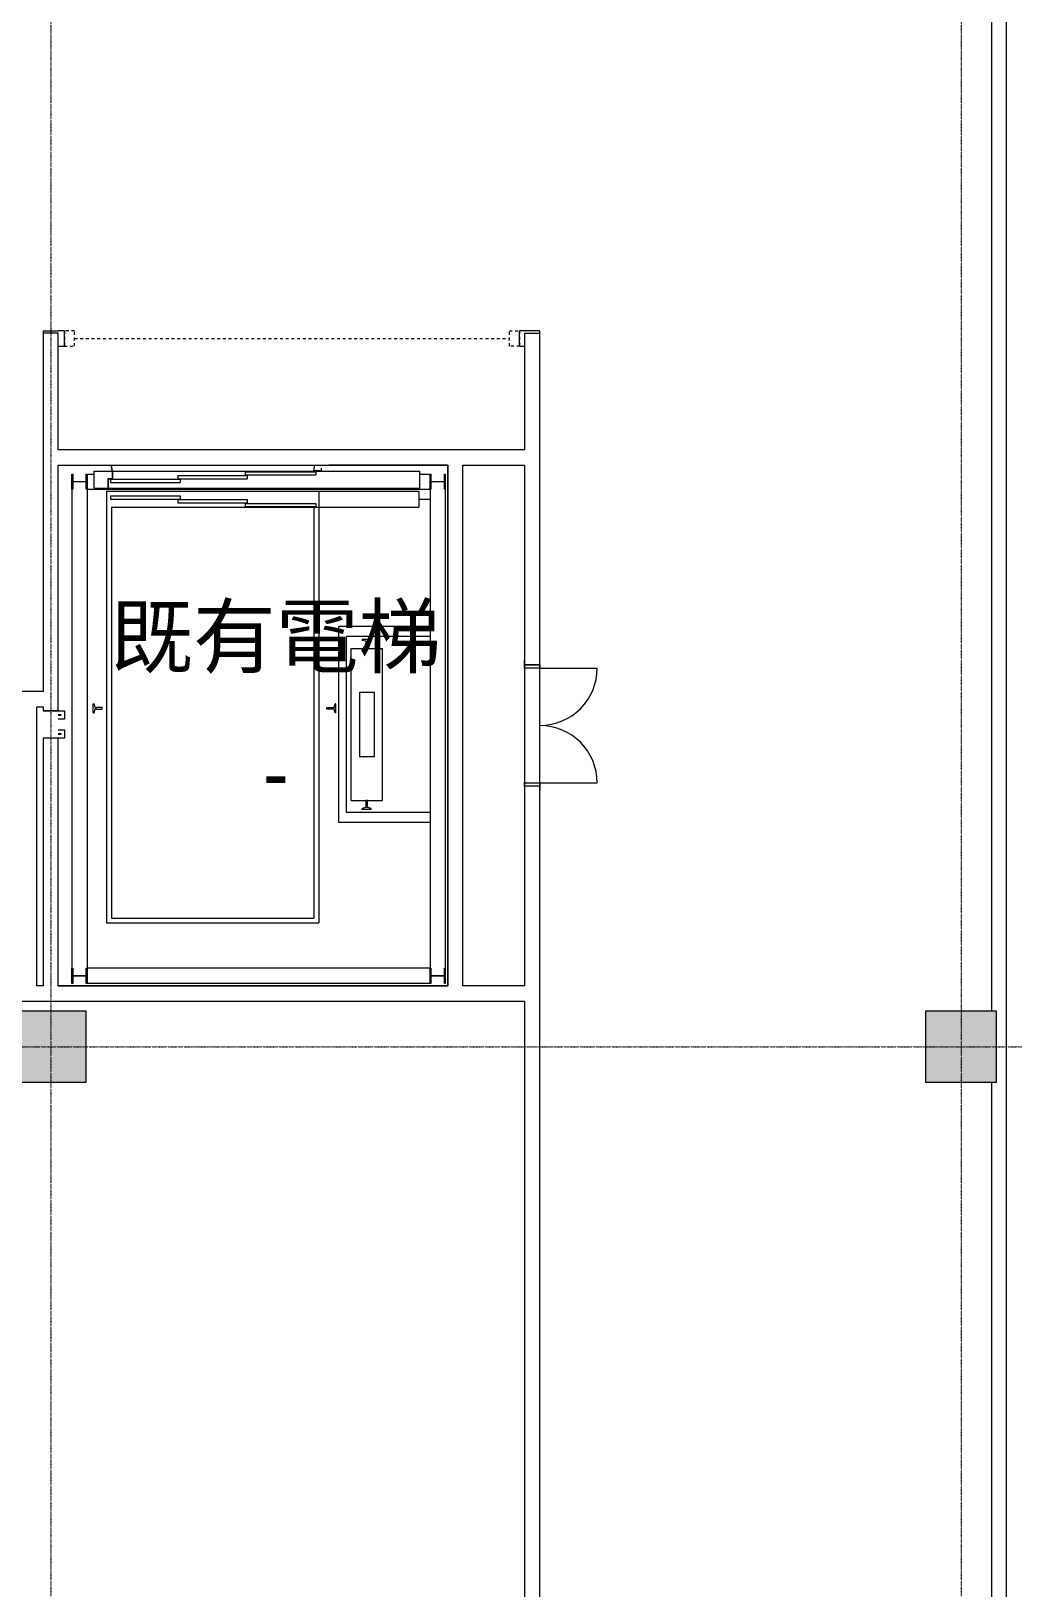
# Model space of a CAD drawing. Extents: x -32000 to 290600, y -29000 to 131250.
# Drawn here: x 8806 to 18512, y 54650 to 70039 of the extents above; entities that cross this region are included whole.
import ezdxf
from ezdxf.enums import TextEntityAlignment as Align

# ---------------------------------------------------------------- set-up
doc = ezdxf.new("R2010")
doc.units = 0
doc.header["$LTSCALE"] = 10
for name, pattern in [('H12PL3$0$JJP_三點線', [0.9, 0.3, -0.15, 0, -0.15, 0, -0.15, 0, -0.15]), ('H12PL3$0$TAI_虛線', [5.644, 2.822, -2.822]), ('XFM7P30ICA$0$H12PL3$0$JJP_三點線', [0.9, 0.3, -0.15, 0, -0.15, 0, -0.15, 0, -0.15])]:
    doc.linetypes.add(name, pattern=pattern)
for name, color, linetype in [('H12PL3$0$A-WALL-IN', 252, 'Continuous'), ('H12PL3$0$A-ZONE', 252, 'Continuous'), ('H12PL3$0$Door', 252, 'Continuous'), ('H12PL3$0$L30_33_ELV', 252, 'Continuous'), ('H12PL3$0$L30_33_SIAGE1', 252, 'Continuous'), ('H12PL3$0$L30_33_SIAGE3', 252, 'Continuous'), ('H12PL3$0$L30_33_STEEL2', 252, 'Continuous'), ('H12PL3$0$L30_33_SUGATA3', 252, 'Continuous'), ('H12PL3$0$S-COL', 252, 'Continuous'), ('H12PL3$0$S-GRID', 252, 'Continuous'), ('XFM7P30ICA$0$H12PL3$0$A-WALL-IN', 252, 'Continuous'), ('XFM7P30ICA$0$H12PL3$0$Hattch', 252, 'Continuous'), ('XFM7P30ICA$0$H12PL3$0$S-COL', 252, 'Continuous'), ('XFM7P30ICA$0$H12PL3$0$S-GRID', 252, 'Continuous')]:
    doc.layers.add(name, color=color, linetype=linetype)
doc.styles.add('H12PL3$0$Standard', font='', dxfattribs={"width": 0.8})
doc.styles.get('H12PL3$0$Standard').set_extended_font_data('Microsoft JhengHei')

# ---------------------------------------------------------------- blocks, each defined once
blk = doc.blocks.new('H12PL3')
at = {"layer": 'H12PL3$0$A-WALL-IN', "lineweight": 0}
for p, q in [((9135, 66925), (9135, 67075)), ((13635, 66925), (13635, 67075)), ((13685, 63775), (13685, 63818)), ((13835, 63775), (13685, 63775)), ((13835, 63775), (13835, 63818)), ((13685, 62575), (13685, 62532)), ((13835, 62575), (13685, 62575)), ((13835, 62575), (13835, 62532))]:
    blk.add_line(p, q, dxfattribs=at)
at = {"layer": 'H12PL3$0$A-WALL-IN', "lineweight": 0, "flags": 128}
for points in [[(18450, 29050), (18450, 85450)], [(18300, 74500), (18300, 60350)], [(8925, 67075), (9075, 67075)], [(8925, 67075), (8925, 63510)], [(9135, 67075), (9075, 67075)], [(13685, 67075), (13635, 67075)], [(13835, 67075), (13685, 67075)], [(13835, 63775), (13835, 67075)], [(9075, 66925), (9135, 66925)], [(9075, 65900), (9075, 66925)], [(13635, 66925), (13685, 66925)], [(13685, 66925), (13685, 65900)], [(13685, 65900), (9075, 65900)], [(9075, 65750), (12925, 65750)], [(9075, 63510), (9075, 65750)], [(12925, 65750), (12925, 60600)], [(13075, 60600), (13075, 65750)], [(13075, 65750), (13685, 65750)], [(13685, 65750), (13685, 63775)], [(8925, 63510), (8625, 63510)], [(8862.5, 60600), (8862.5, 63360)], [(8862.5, 63360), (8925, 63360)], [(8925, 63360), (8925, 63320)], [(9075, 63320), (8925, 63320)], [(9075, 63320), (9075, 63360)], [(9075, 63050), (8925, 63050)], [(8925, 63050), (8925, 60600)], [(9075, 60600), (9075, 63050)], [(13685, 62575), (13685, 60600)], [(13835, 54000), (13835, 62575)], [(8925, 60600), (8862.5, 60600)], [(12925, 60600), (9075, 60600)], [(13685, 60600), (13075, 60600)], [(1625, 60450), (13685, 60450)], [(13685, 60450), (13685, 54000)], [(18300, 59650), (18300, 45350)]]:
    blk.add_lwpolyline(points, dxfattribs=at)
at = {"layer": 'H12PL3$0$Door', "linetype": 'H12PL3$0$TAI_虛線', "lineweight": 0}
for p, q in [((9235, 67075), (9135, 67075)), ((9135, 67075), (9135, 66925)), ((9235, 66925), (9235, 67075)), ((9235, 67000), (13535, 67000)), ((13535, 66925), (13535, 67075)), ((13535, 67075), (13635, 67075)), ((13635, 67075), (13635, 66925)), ((9135, 66925), (9235, 66925)), ((13635, 66925), (13535, 66925))]:
    blk.add_line(p, q, dxfattribs=at)
at = {"layer": 'H12PL3$0$Door', "lineweight": 0}
for p, q in [((13685, 63775), (13685, 63818)), ((13685, 63775), (13685, 63818)), ((13685, 63743), (13685, 63775)), ((13685, 63775), (13835, 63775)), ((13835, 63775), (13685, 63775)), ((13835, 63775), (13685, 63775)), ((13835, 63743), (13685, 63743)), ((13835, 63775), (13835, 63818)), ((13835, 63775), (13835, 63818)), ((13835, 63775), (13835, 63743)), ((13835, 63743), (14403, 63743)), ((13685, 62575), (13685, 62607)), ((13685, 62607), (13835, 62607)), ((13835, 62575), (13685, 62575)), ((13835, 62575), (13685, 62575)), ((13835, 62575), (13685, 62575)), ((13685, 62575), (13685, 62532)), ((13685, 62575), (13685, 62532)), ((13835, 62607), (13835, 62575)), ((13835, 62607), (14403, 62607)), ((13835, 62575), (13835, 62532)), ((13835, 62575), (13835, 62532))]:
    blk.add_line(p, q, dxfattribs=at)
for centre, start, end in [((13835, 63743), 270, 0), ((13835, 62607), 0, 90)]:
    blk.add_arc(centre, 568, start, end, dxfattribs=at)
at = {"layer": 'H12PL3$0$L30_33_ELV', "lineweight": 0}
for p, q in [((9608, 65688.83), (9598.44, 65750)), ((9608, 65688.83), (9598.44, 65750)), ((9610, 65689), (9600.46, 65750)), ((9610, 65689), (9600.46, 65750)), ((11600, 65689), (11609.54, 65750)), ((11600, 65689), (11609.54, 65750)), ((11602.38, 65691), (11611.59, 65750)), ((11602.38, 65691), (11611.59, 65750)), ((11673, 65719), (11675, 65719)), ((11673, 65719), (11673, 65691)), ((11673, 65717), (11673, 65691)), ((11675, 65719), (11675, 65689)), ((11675, 65717), (11675, 65689)), ((9430, 65520), (9430, 65689)), ((9430, 65689), (12650.03, 65689)), ((9568, 65520), (9568, 65617)), ((9568, 65617), (9608, 65617)), ((9570, 65520), (9570, 65615)), ((9570, 65615), (9610, 65615)), ((9590, 65610), (9590, 65578)), ((9590, 65610), (10278.2, 65610)), ((9590, 65578), (10278.2, 65578)), ((9608, 65688.83), (9608, 65617)), ((9608, 65688.83), (9608, 65654)), ((9610, 65689), (9610, 65615)), ((9610, 65689), (9610, 65652)), ((9610, 65689), (9610.05, 65689)), ((10258.2, 65647), (10258.2, 65615)), ((10258.2, 65647), (10943.19, 65647)), ((10258.2, 65615), (10943.19, 65615)), ((10278.2, 65610), (10278.2, 65578)), ((10923.19, 65684), (11620.05, 65684)), ((10923.19, 65684), (10923.19, 65652)), ((10923.19, 65652), (11620.05, 65652)), ((10943.19, 65647), (10943.19, 65615)), ((11675, 65689), (11600, 65689)), ((11675, 65689), (11600, 65689)), ((11600, 65689), (11600.05, 65689)), ((11673, 65691), (11602.38, 65691)), ((11673, 65691), (11602.38, 65691)), ((11620.05, 65684), (11620.05, 65652)), ((12650.03, 65520), (12650.03, 65689)), ((12650.03, 65660), (12750, 65660)), ((9430, 65520), (12650.03, 65520)), ((9550, 65490), (9550, 61225)), ((9550, 65490), (12638.03, 65490)), ((9590, 65445), (9590, 65413)), ((9590, 65445), (10278.2, 65445)), ((9590, 65413), (10278.2, 65413)), ((10258.2, 65408), (10258.2, 65376)), ((10258.2, 65408), (10943.19, 65408)), ((10278.2, 65445), (10278.2, 65413)), ((10943.19, 65408), (10943.19, 65376)), ((11650.05, 65490), (11650.05, 61225)), ((12638.03, 65490), (12638.03, 65334)), ((12638.03, 65490), (12638.08, 65490)), ((12638.03, 65490), (12638.08, 65490)), ((12750, 65410), (12638.03, 65410)), ((9600, 65334), (9600, 61269)), ((9600, 65334), (12638.03, 65334)), ((10258.2, 65376), (10943.19, 65376)), ((10923.19, 65371), (11620.05, 65371)), ((10923.19, 65371), (10923.19, 65339)), ((10923.19, 65339), (11620.05, 65339)), ((11600.05, 65334), (11600.05, 65244)), ((11603.4, 65334), (11603.45, 65334)), ((11603.4, 65334), (11603.45, 65334)), ((11620.05, 65371), (11620.05, 65339)), ((11600.05, 65244), (11600.05, 61269)), ((12750, 64155), (11850, 64155)), ((11850, 62215), (11850, 64155)), ((12750, 64055), (11925, 64055)), ((11925, 62315), (11925, 64055)), ((12169.5, 64024), (12080.5, 64024)), ((12080.5, 64024), (12080.5, 64016.5)), ((12169.5, 64024), (12169.5, 64016.5)), ((11970, 63935), (12280, 63935)), ((11970, 62435), (11970, 63935)), ((12116.5, 64007.2), (12080.5, 64016.5)), ((12117, 63935), (12117, 63993.5)), ((12117, 63993.5), (12117.25, 63993.5)), ((12117, 63993.5), (12117.25, 63993.5)), ((12133, 63935), (12117, 63935)), ((12120.25, 64002.36), (12120.25, 63996.5)), ((12129.75, 64002.36), (12129.75, 63996.5)), ((12133, 63993.5), (12132.75, 63993.5)), ((12133, 63993.5), (12132.75, 63993.5)), ((12133, 63993.5), (12133, 63935)), ((12169.5, 64016.5), (12133.5, 64007.2)), ((12280, 62435), (12280, 63935)), ((12053.5, 63505), (12196.5, 63505)), ((12053.5, 63505), (12053.5, 62865)), ((12125, 63505), (12125.05, 63505)), ((12196.5, 63505), (12196.5, 62865)), ((9421, 63389.5), (9428.5, 63389.5)), ((9421, 63300.5), (9421, 63389.5)), ((9421, 63300.5), (9428.5, 63300.5)), ((9437.8, 63353.5), (9428.5, 63389.5)), ((9428.5, 63300.5), (9437.8, 63336.5)), ((9440, 63345), (9440.05, 63345)), ((9440, 63345), (9440.05, 63345)), ((9442.64, 63349.75), (9448.5, 63349.75)), ((9442.64, 63340.25), (9448.5, 63340.25)), ((9451.5, 63353), (9451.5, 63352.75)), ((9451.5, 63353), (9451.5, 63352.75)), ((9510, 63353), (9451.5, 63353)), ((9451.5, 63337), (9451.5, 63337.25)), ((9451.5, 63337), (9451.5, 63337.25)), ((9451.5, 63337), (9510, 63337)), ((9510, 63337), (9510, 63353)), ((11730, 63337), (11730, 63353)), ((11730, 63353), (11788.5, 63353)), ((11788.5, 63337), (11730, 63337)), ((11788.5, 63353), (11788.5, 63352.75)), ((11788.5, 63353), (11788.5, 63352.75)), ((11788.5, 63337), (11788.5, 63337.25)), ((11788.5, 63337), (11788.5, 63337.25)), ((11797.36, 63349.75), (11791.5, 63349.75)), ((11797.36, 63340.25), (11791.5, 63340.25)), ((11802.2, 63353.5), (11811.5, 63389.5)), ((11811.5, 63300.5), (11802.2, 63336.5)), ((11819, 63389.5), (11811.5, 63389.5)), ((11819, 63300.5), (11811.5, 63300.5)), ((11819, 63300.5), (11819, 63389.5)), ((12196.5, 62865), (12053.5, 62865)), ((11970, 62435), (12280, 62435)), ((12060, 62435), (12240, 62435)), ((12116.5, 62362.8), (12080.5, 62353.5)), ((12080.5, 62346), (12080.5, 62353.5)), ((12169.5, 62346), (12080.5, 62346)), ((12133, 62435), (12117, 62435)), ((12117, 62435), (12117, 62376.5)), ((12117, 62376.5), (12117.25, 62376.5)), ((12117, 62376.5), (12117.25, 62376.5)), ((12120.25, 62367.64), (12120.25, 62373.5)), ((12129.75, 62367.64), (12129.75, 62373.5)), ((12133, 62376.5), (12132.75, 62376.5)), ((12133, 62376.5), (12132.75, 62376.5)), ((12133, 62376.5), (12133, 62435)), ((12169.5, 62353.5), (12133.5, 62362.8)), ((12169.5, 62346), (12169.5, 62353.5)), ((12750, 62215), (11850, 62215)), ((12750, 62315), (11925, 62315)), ((9600, 61269), (11600.05, 61269)), ((9550, 61225), (11650.05, 61225))]:
    blk.add_line(p, q, dxfattribs=at)
for centre, radius, start, end in [((12115.25, 64002.36), 5, 0, 75.510237), ((12117.25, 63996.5), 3, 270, 0), ((12134.75, 64002.36), 5, 104.489763, 180), ((12132.75, 63996.5), 3, 180, 270), ((9442.64, 63354.75), 5, 194.489763, 270), ((9442.64, 63335.25), 5, 90, 165.510237), ((9448.5, 63352.75), 3, 270, 0), ((9448.5, 63337.25), 3, 0, 90), ((11791.5, 63352.75), 3, 180, 270), ((11791.5, 63337.25), 3, 90, 180), ((11797.36, 63354.75), 5, 270, 345.510237), ((11797.36, 63335.25), 5, 14.489763, 90), ((12115.25, 62367.64), 5, 284.489763, 0), ((12115.25, 62367.64), 5, 284.489763, 0), ((12117.25, 62373.5), 3, 0, 90), ((12132.75, 62373.5), 3, 90, 180), ((12134.75, 62367.64), 5, 180, 255.510237), ((12134.75, 62367.64), 5, 180, 255.510237)]:
    blk.add_arc(centre, radius, start, end, dxfattribs=at)
at = {"layer": 'H12PL3$0$L30_33_SIAGE1', "lineweight": 0}
for p, q in [((9075, 63320), (9075, 65750)), ((9075, 65750), (9460, 65750)), ((12925, 65750), (11750.05, 65750)), ((12925, 60600), (12925, 65750)), ((9075, 60600), (9075, 63050)), ((9075, 60600), (12925, 60600))]:
    blk.add_line(p, q, dxfattribs=at)
at = {"layer": 'H12PL3$0$L30_33_SIAGE3', "lineweight": 0, "flags": 128}
for points in [[(9075, 63320), (9135, 63320), (9135, 63238), (9075, 63238)], [(9075, 63132), (9135, 63132), (9135, 63050), (9075, 63050)]]:
    blk.add_lwpolyline(points, dxfattribs=at)
at = {"layer": 'H12PL3$0$L30_33_STEEL2', "lineweight": 0, "flags": 128}
for points in [[(9360, 65660), (9360, 65510), (9351.6, 65510), (9351.6, 65574.5, 0.41421356), (9343.8, 65582.3), (9226.2, 65582.3, 0.41421356), (9218.4, 65574.5), (9218.4, 65510), (9210, 65510), (9210, 65660), (9218.4, 65660), (9218.4, 65595.5, 0.41421356), (9226.2, 65587.7), (9343.8, 65587.7, 0.41421356), (9351.6, 65595.5), (9351.6, 65660)], [(12900, 65660), (12900, 65510), (12891.6, 65510), (12891.6, 65574.5, 0.41421356), (12883.8, 65582.3), (12766.2, 65582.3, 0.41421356), (12758.4, 65574.5), (12758.4, 65510), (12750, 65510), (12750, 65660), (12758.4, 65660), (12758.4, 65595.5, 0.41421356), (12766.2, 65587.7), (12883.8, 65587.7, 0.41421356), (12891.6, 65595.5), (12891.6, 65660)], [(9360, 60775), (9360, 60625), (9351.6, 60625), (9351.6, 60689.5, 0.41421356), (9343.8, 60697.3), (9226.2, 60697.3, 0.41421356), (9218.4, 60689.5), (9218.4, 60625), (9210, 60625), (9210, 60775), (9218.4, 60775), (9218.4, 60710.5, 0.41421356), (9226.2, 60702.7), (9343.8, 60702.7, 0.41421356), (9351.6, 60710.5), (9351.6, 60775)], [(12900, 60775), (12900, 60625), (12891.6, 60625), (12891.6, 60689.5, 0.41421356), (12883.8, 60697.3), (12766.2, 60697.3, 0.41421356), (12758.4, 60689.5), (12758.4, 60625), (12750, 60625), (12750, 60775), (12758.4, 60775), (12758.4, 60710.5, 0.41421356), (12766.2, 60702.7), (12883.8, 60702.7, 0.41421356), (12891.6, 60710.5), (12891.6, 60775)]]:
    blk.add_lwpolyline(points, format="xyb", close=True, dxfattribs=at)
for points in [[(9075, 63285), (9100, 63285), (9100, 63273), (9075, 63273)], [(9075, 63097), (9100, 63097), (9100, 63085), (9075, 63085)]]:
    blk.add_lwpolyline(points, dxfattribs=at)
at = {"layer": 'H12PL3$0$L30_33_SUGATA3', "lineweight": 0}
for p, q in [((9210, 65660), (9210, 60625)), ((9360, 65660), (9430, 65660)), ((9360, 65660), (9360, 60625)), ((12750, 65660), (12750, 60625)), ((12900, 65660), (12900, 60625)), ((9360, 65510), (12750, 65510)), ((12750, 60775), (9360, 60775)), ((12750, 60625), (9360, 60625))]:
    blk.add_line(p, q, dxfattribs=at)
at = {"layer": 'H12PL3$0$S-COL', "lineweight": 0, "flags": 128}
for points in [[(8650, 59650), (9350, 59650), (9350, 60350), (8650, 60350)], [(17650, 59650), (18350, 59650), (18350, 60350), (17650, 60350)]]:
    blk.add_lwpolyline(points, close=True, dxfattribs=at)
at = {"layer": 'H12PL3$0$S-GRID', "linetype": 'H12PL3$0$JJP_三點線', "lineweight": 0}
for p, q in [((9000, 128250), (9000, -28000)), ((18000, 128250), (18000, -28000)), ((-29000, 60000), (289600, 60000))]:
    blk.add_line(p, q, dxfattribs=at)
at = {"layer": 'H12PL3$0$A-ZONE', "style": 'H12PL3$0$Standard'}
for s, p in [('既有電梯', (11225, 64355.66)), ('-', (11225, 63014.53))]:
    blk.add_text(s, height=600, dxfattribs=at).set_placement(p, align=Align.TOP_CENTER)
blk = doc.blocks.new('XFM7P30ICA$0$H12PL3')
at = {"layer": 'XFM7P30ICA$0$H12PL3$0$Hattch', "linetype": 'Continuous', "lineweight": 0}
for points in [[(8650, 59650), (9350, 59650), (9350, 60350), (8650, 60350)], [(17650, 59650), (18350, 59650), (18350, 60350), (17650, 60350)]]:
    blk.add_hatch(color=256, dxfattribs=at).paths.add_polyline_path(points)
at = {"layer": 'XFM7P30ICA$0$H12PL3$0$A-WALL-IN', "lineweight": 0, "flags": 128}
for points in [[(18450, 450), (18450, 85450)], [(18300, 74500), (18300, 60350)], [(9075, 67055), (8925, 67055)], [(8925, 67055), (8925, 63510)], [(9075, 65900), (9075, 67055)], [(13685, 67055), (13685, 65900)], [(13685, 67055), (13835, 67055)], [(13835, 26640), (13835, 67055)], [(13685, 65900), (9075, 65900)], [(9075, 65750), (12925, 65750)], [(9075, 63510), (9075, 65750)], [(12925, 65750), (12925, 60600)], [(13075, 60600), (13075, 65750)], [(13075, 65750), (13685, 65750)], [(13685, 65750), (13685, 60600)], [(8925, 63510), (7275, 63510)], [(8862.5, 60600), (8862.5, 63360)], [(8862.5, 63360), (8925, 63360)], [(8925, 63360), (8925, 63320)], [(8925, 63320), (9075, 63320)], [(9075, 63320), (9075, 63360)], [(9075, 63050), (8925, 63050)], [(8925, 63050), (8925, 60600)], [(9075, 60600), (9075, 63050)], [(8925, 60600), (8862.5, 60600)], [(12925, 60600), (9075, 60600)], [(13685, 60600), (13075, 60600)], [(1625, 60450), (13685, 60450)], [(13685, 60450), (13685, 42075)], [(18300, 59650), (18300, 45350)]]:
    blk.add_lwpolyline(points, dxfattribs=at)
at = {"layer": 'XFM7P30ICA$0$H12PL3$0$S-COL', "lineweight": 0, "flags": 128}
for points in [[(8650, 59650), (9350, 59650), (9350, 60350), (8650, 60350)], [(17650, 59650), (18350, 59650), (18350, 60350), (17650, 60350)]]:
    blk.add_lwpolyline(points, close=True, dxfattribs=at)
at = {"layer": 'XFM7P30ICA$0$H12PL3$0$S-GRID', "linetype": 'XFM7P30ICA$0$H12PL3$0$JJP_三點線', "lineweight": 0}
for p, q in [((9000, 128250), (9000, -28000)), ((18000, 128250), (18000, -28000)), ((-29000, 60000), (289600, 60000))]:
    blk.add_line(p, q, dxfattribs=at)
blk = doc.blocks.new('XFM7P30ICA')
blk.add_blockref('XFM7P30ICA$0$H12PL3', (0, 0))

msp = doc.modelspace()

# ---------------------------------------------------------------- block references
for name in ['H12PL3', 'XFM7P30ICA']:
    msp.add_blockref(name, (0, 0))

doc.saveas('drawing.dxf')
